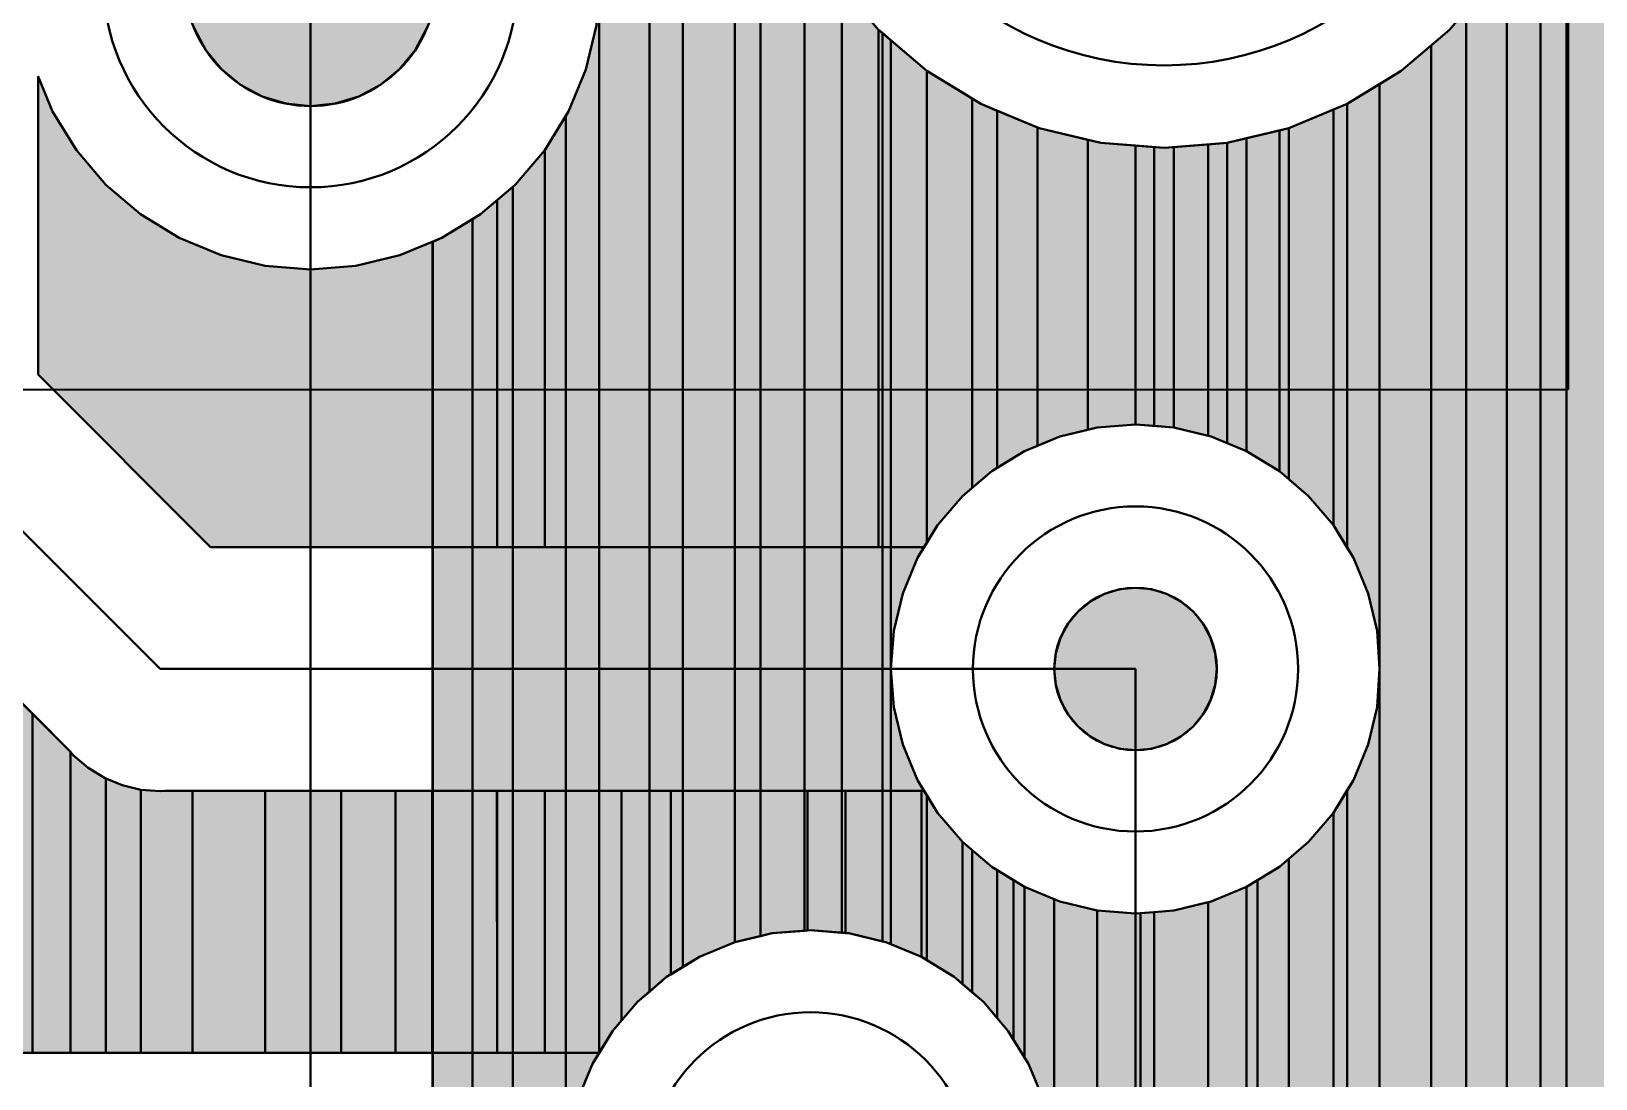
# Model space of a CAD drawing. Header units: millimetres. Extents: x 2 to 110, y 3 to 56.
# Drawn here: x 101.465 to 106.354, y 43.118 to 46.392 of the extents above; entities that cross this region are included whole.
import ezdxf

# ---------------------------------------------------------------- set-up
doc = ezdxf.new("R2010")
doc.units = ezdxf.units.MM
for name, color, linetype in [('bottom_copper', 7, 'Continuous'), ('drill_plated', 7, 'Continuous'), ('top_copper', 7, 'Continuous'), ('top_silk', 7, 'Continuous')]:
    doc.layers.add(name, color=color, linetype=linetype)

# ---------------------------------------------------------------- blocks, each defined once
blk = doc.blocks.new('Block2303')
at = {"layer": 'bottom_copper', "lineweight": 40}
for points in [[(1.4148, 0), (1.1189, 0), (1.1189, 51.435), (1.4148, 51.435), (1.4148, 0)], [(1.1189, 0), (1.0379, 0), (1.0379, 43.3049), (1.0611, 43.3609), (1.1073, 43.5533), (1.1189, 43.7506), (1.1189, 0)], [(1.0379, 30.3255), (1.0348, 30.3653), (1.0254, 30.4042), (1.0101, 30.4412), (0.9892, 30.4753), (0.9633, 30.5057), (0.9329, 30.5316), (0.9329, 43.0925), (0.9853, 43.178), (1.0379, 43.3049), (1.0379, 30.3255)], [(0.9329, 30.5316), (0.8988, 30.5525), (0.8622, 30.5676), (0.823, 30.5771), (0.8059, 30.5785), (0.8059, 42.9203), (0.8819, 43.0093), (0.9329, 43.0925), (0.9329, 30.5316)], [(0.8059, 30.5785), (0.7831, 30.5803), (0.7731, 30.5795), (0.696, 30.5795), (0.6959, 42.8097), (0.7534, 42.8588), (0.8059, 42.9203), (0.8059, 30.5785)], [(0.6959, 30.5795), (0.5346, 30.5795), (0.5346, 42.6884), (0.6029, 42.7303), (0.6959, 42.8097), (0.6959, 30.5795)], [(0.5346, 40.861), (0.5275, 40.9806), (0.4995, 41.0972), (0.4536, 41.208), (0.4342, 41.2397), (0.4342, 42.6269), (0.5346, 42.6884), (0.5346, 40.861)], [(0.4342, 41.2397), (0.391, 41.3103), (0.3131, 41.4015), (0.2513, 41.4543), (0.2513, 42.5511), (0.4342, 42.6269), (0.4342, 41.2397)], [(0.2513, 41.4543), (0.2219, 41.4794), (0.1196, 41.542), (0.1196, 42.5195), (0.2513, 42.5511), (0.2513, 41.4543)], [(0, 41.59), (-0.1078, 41.6159), (-0.1694, 41.6208), (-0.1694, 42.4919), (-0.1384, 42.4894), (0, 42.5003), (0, 41.59)], [(0.1196, 41.542), (0.0088, 41.5879), (0, 41.59), (0, 42.5003), (0.0589, 42.5049), (0.1196, 42.5195), (0.1196, 41.542)], [(0.5346, 30.5795), (0.4342, 30.5795), (0.4342, 40.4823), (0.4536, 40.514), (0.4995, 40.6248), (0.5275, 40.7414), (0.5346, 40.861), (0.5346, 30.5795)], [(0.4342, 30.5795), (0.2513, 30.5795), (0.2513, 40.2677), (0.3131, 40.3205), (0.391, 40.4117), (0.4342, 40.4823), (0.4342, 30.5795)], [(0.2513, 30.5795), (0.1196, 30.5795), (0.1196, 40.18), (0.2219, 40.2426), (0.2513, 40.2677), (0.2513, 30.5795)], [(0.1196, 30.5795), (0, 30.5795), (0, 40.132), (0.0088, 40.1341), (0.1196, 40.18), (0.1196, 30.5795)], [(0, 30.5795), (-0.1694, 30.5795), (-0.1694, 40.1012), (-0.1078, 40.1061), (0, 40.132), (0, 30.5795)]]:
    blk.add_hatch(color=7, dxfattribs=at).paths.add_polyline_path(points, flags=0)
at = {"layer": 'bottom_copper', "color": 7, "lineweight": 40}
for points in [[(1.4148, 0), (1.1189, 0), (1.1189, 51.435), (1.4148, 51.435), (1.4148, 0)], [(1.1189, 0), (1.0379, 0), (1.0379, 43.3049), (1.0611, 43.3609), (1.1073, 43.5533), (1.1189, 43.7506), (1.1189, 0)], [(1.0379, 30.3255), (1.0348, 30.3653), (1.0254, 30.4042), (1.0101, 30.4412), (0.9892, 30.4753), (0.9633, 30.5057), (0.9329, 30.5316), (0.9329, 43.0925), (0.9853, 43.178), (1.0379, 43.3049), (1.0379, 30.3255)], [(0.9329, 30.5316), (0.8988, 30.5525), (0.8622, 30.5676), (0.823, 30.5771), (0.8059, 30.5785), (0.8059, 42.9203), (0.8819, 43.0093), (0.9329, 43.0925), (0.9329, 30.5316)], [(0.8059, 30.5785), (0.7831, 30.5803), (0.7731, 30.5795), (0.696, 30.5795), (0.6959, 42.8097), (0.7534, 42.8588), (0.8059, 42.9203), (0.8059, 30.5785)], [(0.6959, 30.5795), (0.5346, 30.5795), (0.5346, 42.6884), (0.6029, 42.7303), (0.6959, 42.8097), (0.6959, 30.5795)], [(0.5346, 40.861), (0.5275, 40.9806), (0.4995, 41.0972), (0.4536, 41.208), (0.4342, 41.2397), (0.4342, 42.6269), (0.5346, 42.6884), (0.5346, 40.861)], [(0.4342, 41.2397), (0.391, 41.3103), (0.3131, 41.4015), (0.2513, 41.4543), (0.2513, 42.5511), (0.4342, 42.6269), (0.4342, 41.2397)], [(0.2513, 41.4543), (0.2219, 41.4794), (0.1196, 41.542), (0.1196, 42.5195), (0.2513, 42.5511), (0.2513, 41.4543)], [(0, 41.59), (-0.1078, 41.6159), (-0.1694, 41.6208), (-0.1694, 42.4919), (-0.1384, 42.4894), (0, 42.5003), (0, 41.59)], [(0.1196, 41.542), (0.0088, 41.5879), (0, 41.59), (0, 42.5003), (0.0589, 42.5049), (0.1196, 42.5195), (0.1196, 41.542)], [(0.5346, 30.5795), (0.4342, 30.5795), (0.4342, 40.4823), (0.4536, 40.514), (0.4995, 40.6248), (0.5275, 40.7414), (0.5346, 40.861), (0.5346, 30.5795)], [(0.4342, 30.5795), (0.2513, 30.5795), (0.2513, 40.2677), (0.3131, 40.3205), (0.391, 40.4117), (0.4342, 40.4823), (0.4342, 30.5795)], [(0.2513, 30.5795), (0.1196, 30.5795), (0.1196, 40.18), (0.2219, 40.2426), (0.2513, 40.2677), (0.2513, 30.5795)], [(0.1196, 30.5795), (0, 30.5795), (0, 40.132), (0.0088, 40.1341), (0.1196, 40.18), (0.1196, 30.5795)], [(0, 30.5795), (-0.1694, 30.5795), (-0.1694, 40.1012), (-0.1078, 40.1061), (0, 40.132), (0, 30.5795)]]:
    blk.add_lwpolyline(points, close=True, dxfattribs=at)
blk = doc.blocks.new('Block2708')
at = {"layer": 'bottom_copper', "lineweight": 40}
for points in [[(0, 2.3036), (-0.0921, 2.4116), (-0.1489, 2.4601), (-0.1489, 3.4126), (-0.1094, 3.4095), (-0.0994, 3.4103), (0, 3.4103), (0, 2.3036)], [(0.17, 1.772), (0.1616, 1.9135), (0.1285, 2.0515), (0.0742, 2.1826), (0, 2.3036), (0, 3.4103), (0.17, 3.4103), (0.17, 1.772)], [(0.6741, 0), (0.17, 0), (0.17, 3.4103), (0.6741, 3.4103), (0.6741, 0)], [(0.8116, 3.0812), (0.7358, 2.8983), (0.6896, 2.7059), (0.6741, 2.5086), (0.6741, 3.4103), (0.8116, 3.4103), (0.8116, 3.0812)], [(1.0435, 3.4004), (0.915, 3.2499), (0.8116, 3.0812), (0.8116, 3.4103), (1.0435, 3.4103), (1.0435, 3.4004)], [(1.0435, 3.4004), (1.0435, 3.4103), (1.0551, 3.4103), (1.0435, 3.4004)], [(0.8116, 0), (0.6741, 0), (0.6741, 2.5086), (0.6896, 2.3113), (0.7358, 2.1189), (0.8116, 1.936), (0.8116, 0)], [(1.0435, 0), (0.8116, 0), (0.8116, 1.936), (0.915, 1.7673), (1.0435, 1.6168), (1.0435, 0)], [(0.17, 0), (0, 0), (0, 1.2404), (0.0742, 1.3614), (0.1285, 1.4925), (0.1616, 1.6305), (0.17, 1.772), (0.17, 0)], [(1.9043, 0.3788), (1.8463, 0.3834), (1.7267, 0.3739), (1.6101, 0.3459), (1.4993, 0.3), (1.397, 0.2374), (1.3058, 0.1595), (1.2279, 0.0683), (1.1861, 0), (1.0435, 0), (1.0435, 1.6168), (1.194, 1.4883), (1.3627, 1.3849), (1.5456, 1.3091), (1.738, 1.2629), (1.9043, 1.2499), (1.9043, 0.3788)], [(0, 0), (-0.1489, 0), (-0.1489, 1.0839), (-0.0921, 1.1324), (0, 1.2404), (0, 0)]]:
    blk.add_hatch(color=7, dxfattribs=at).paths.add_polyline_path(points, flags=0)
at = {"layer": 'bottom_copper', "color": 7, "lineweight": 40}
for points in [[(0, 2.3036), (-0.0921, 2.4116), (-0.1489, 2.4601), (-0.1489, 3.4126), (-0.1094, 3.4095), (-0.0994, 3.4103), (0, 3.4103), (0, 2.3036)], [(0.17, 1.772), (0.1616, 1.9135), (0.1285, 2.0515), (0.0742, 2.1826), (0, 2.3036), (0, 3.4103), (0.17, 3.4103), (0.17, 1.772)], [(0.6741, 0), (0.17, 0), (0.17, 3.4103), (0.6741, 3.4103), (0.6741, 0)], [(0.8116, 3.0812), (0.7358, 2.8983), (0.6896, 2.7059), (0.6741, 2.5086), (0.6741, 3.4103), (0.8116, 3.4103), (0.8116, 3.0812)], [(1.0435, 3.4004), (0.915, 3.2499), (0.8116, 3.0812), (0.8116, 3.4103), (1.0435, 3.4103), (1.0435, 3.4004)], [(1.0435, 3.4004), (1.0435, 3.4103), (1.0551, 3.4103), (1.0435, 3.4004)], [(0.8116, 0), (0.6741, 0), (0.6741, 2.5086), (0.6896, 2.3113), (0.7358, 2.1189), (0.8116, 1.936), (0.8116, 0)], [(1.0435, 0), (0.8116, 0), (0.8116, 1.936), (0.915, 1.7673), (1.0435, 1.6168), (1.0435, 0)], [(0.17, 0), (0, 0), (0, 1.2404), (0.0742, 1.3614), (0.1285, 1.4925), (0.1616, 1.6305), (0.17, 1.772), (0.17, 0)], [(1.9043, 0.3788), (1.8463, 0.3834), (1.7267, 0.3739), (1.6101, 0.3459), (1.4993, 0.3), (1.397, 0.2374), (1.3058, 0.1595), (1.2279, 0.0683), (1.1861, 0), (1.0435, 0), (1.0435, 1.6168), (1.194, 1.4883), (1.3627, 1.3849), (1.5456, 1.3091), (1.738, 1.2629), (1.9043, 1.2499), (1.9043, 0.3788)], [(0, 0), (-0.1489, 0), (-0.1489, 1.0839), (-0.0921, 1.1324), (0, 1.2404), (0, 0)]]:
    blk.add_lwpolyline(points, close=True, dxfattribs=at)
blk = doc.blocks.new('Block4108')
at = {"layer": 'bottom_copper', "lineweight": 40}
for points in [[(0, 39.661), (-0.1497, 39.661), (-0.1497, 40.48), (0, 40.48), (0, 39.661)], [(0.2395, 39.7625), (0.2111, 39.7293), (0.1693, 39.661), (0, 39.661), (0, 40.48), (0.2395, 40.48), (0.2395, 39.7625)], [(0.3933, 39.9064), (0.3802, 39.8984), (0.289, 39.8205), (0.2395, 39.7625), (0.2395, 40.48), (0.3933, 40.48), (0.3933, 39.9064)], [(0.5933, 40.0069), (0.4825, 39.961), (0.3933, 39.9064), (0.3933, 40.48), (0.5933, 40.48), (0.5933, 40.0069)], [(0.8207, 40.0436), (0.7099, 40.0349), (0.5933, 40.0069), (0.5933, 40.48), (0.8207, 40.48), (0.8207, 40.0436)], [(0.9387, 40.0357), (0.8295, 40.0443), (0.8207, 40.0436), (0.8207, 40.48), (0.9387, 40.48), (0.9387, 40.0357)], [(1.0552, 40.0094), (0.9491, 40.0349), (0.9387, 40.0357), (0.9387, 40.48), (1.0552, 40.48), (1.0552, 40.0094)], [(1.1765, 39.961), (1.0657, 40.0069), (1.0552, 40.0094), (1.0552, 40.48), (1.1765, 40.48), (1.1765, 39.961)], [(1.305, 39.876), (1.2788, 39.8984), (1.1765, 39.961), (1.1765, 40.48), (1.1853, 40.48), (1.2271, 40.4117), (1.305, 40.3205), (1.305, 39.876)], [(1.4985, 39.6466), (1.4479, 39.7293), (1.37, 39.8205), (1.305, 39.876), (1.305, 40.3205), (1.3962, 40.2426), (1.4985, 40.18), (1.4985, 39.6466)], [(1.5915, 39.28), (1.5844, 39.3996), (1.5564, 39.5162), (1.5105, 39.627), (1.4985, 39.6466), (1.4985, 40.18), (1.5915, 40.1415), (1.5915, 39.28)], [(1.7259, 30.5795), (1.5915, 30.5795), (1.5915, 40.1415), (1.6093, 40.1341), (1.7259, 40.1061), (1.7259, 30.5795)], [(1.8455, 30.5795), (1.7259, 30.5795), (1.7259, 40.1061), (1.8455, 40.0967), (1.8455, 30.5795)], [(1.8611, 30.5795), (1.8455, 30.5795), (1.8455, 40.0967), (1.8611, 40.0979), (1.8611, 30.5795)], [(1.9035, 30.5795), (1.8611, 30.5795), (1.8611, 40.0979), (1.9035, 40.1012), (1.9035, 30.5795)]]:
    blk.add_hatch(color=7, dxfattribs=at).paths.add_polyline_path(points, flags=0)
at = {"layer": 'bottom_copper', "color": 7, "lineweight": 40}
for points in [[(0, 39.661), (-0.1497, 39.661), (-0.1497, 40.48), (0, 40.48), (0, 39.661)], [(0.2395, 39.7625), (0.2111, 39.7293), (0.1693, 39.661), (0, 39.661), (0, 40.48), (0.2395, 40.48), (0.2395, 39.7625)], [(0.3933, 39.9064), (0.3802, 39.8984), (0.289, 39.8205), (0.2395, 39.7625), (0.2395, 40.48), (0.3933, 40.48), (0.3933, 39.9064)], [(0.5933, 40.0069), (0.4825, 39.961), (0.3933, 39.9064), (0.3933, 40.48), (0.5933, 40.48), (0.5933, 40.0069)], [(0.8207, 40.0436), (0.7099, 40.0349), (0.5933, 40.0069), (0.5933, 40.48), (0.8207, 40.48), (0.8207, 40.0436)], [(0.9387, 40.0357), (0.8295, 40.0443), (0.8207, 40.0436), (0.8207, 40.48), (0.9387, 40.48), (0.9387, 40.0357)], [(1.0552, 40.0094), (0.9491, 40.0349), (0.9387, 40.0357), (0.9387, 40.48), (1.0552, 40.48), (1.0552, 40.0094)], [(1.1765, 39.961), (1.0657, 40.0069), (1.0552, 40.0094), (1.0552, 40.48), (1.1765, 40.48), (1.1765, 39.961)], [(1.305, 39.876), (1.2788, 39.8984), (1.1765, 39.961), (1.1765, 40.48), (1.1853, 40.48), (1.2271, 40.4117), (1.305, 40.3205), (1.305, 39.876)], [(1.4985, 39.6466), (1.4479, 39.7293), (1.37, 39.8205), (1.305, 39.876), (1.305, 40.3205), (1.3962, 40.2426), (1.4985, 40.18), (1.4985, 39.6466)], [(1.5915, 39.28), (1.5844, 39.3996), (1.5564, 39.5162), (1.5105, 39.627), (1.4985, 39.6466), (1.4985, 40.18), (1.5915, 40.1415), (1.5915, 39.28)], [(1.7259, 30.5795), (1.5915, 30.5795), (1.5915, 40.1415), (1.6093, 40.1341), (1.7259, 40.1061), (1.7259, 30.5795)], [(1.8455, 30.5795), (1.7259, 30.5795), (1.7259, 40.1061), (1.8455, 40.0967), (1.8455, 30.5795)], [(1.8611, 30.5795), (1.8455, 30.5795), (1.8455, 40.0967), (1.8611, 40.0979), (1.8611, 30.5795)], [(1.9035, 30.5795), (1.8611, 30.5795), (1.8611, 40.0979), (1.9035, 40.1012), (1.9035, 30.5795)]]:
    blk.add_lwpolyline(points, close=True, dxfattribs=at)
blk = doc.blocks.new('Block8480')
at = {"layer": 'bottom_copper', "lineweight": 40}
for points in [[(1.5297, 0), (1.27, 0), (1.27, 1.3197), (1.5297, 1.06), (1.5297, 0)], [(1.6485, 0), (1.5297, 0), (1.5297, 1.06), (1.6485, 0.9412), (1.6485, 0)], [(1.7589, 0), (1.6485, 0), (1.6485, 0.9412), (1.6583, 0.9298), (1.7039, 0.8908), (1.755, 0.8595), (1.7589, 0.8579), (1.7589, 0)], [(1.8687, 0), (1.7589, 0), (1.7589, 0.8579), (1.8104, 0.8365), (1.8687, 0.8225), (1.8687, 0)], [(2.0302, 0), (1.8687, 0), (1.8687, 0.8225), (1.9285, 0.8178), (1.9434, 0.819), (2.0302, 0.819), (2.0302, 0)], [(2.257, 0), (2.0302, 0), (2.0302, 0.819), (2.257, 0.819), (2.257, 0)], [(2.4945, 0), (2.257, 0), (2.257, 0.819), (2.4945, 0.819), (2.4945, 0)], [(2.6639, 0), (2.4945, 0), (2.4945, 0.819), (2.6639, 0.819), (2.6639, 0)], [(2.7785, 0), (2.6639, 0), (2.6639, 0.819), (2.7785, 0.819), (2.7785, 0)], [(2.9051, 0), (2.7785, 0), (2.7785, 0.819), (2.9051, 0.819), (2.9051, 0)], [(2.9809, 0), (2.9051, 0), (2.9051, 0.819), (2.9809, 0.819), (2.9813, 0)]]:
    blk.add_hatch(color=7, dxfattribs=at).paths.add_polyline_path(points, flags=0)
at = {"layer": 'bottom_copper', "color": 7, "lineweight": 40}
for points in [[(1.5297, 0), (1.27, 0), (1.27, 1.3197), (1.5297, 1.06), (1.5297, 0)], [(1.6485, 0), (1.5297, 0), (1.5297, 1.06), (1.6485, 0.9412), (1.6485, 0)], [(1.7589, 0), (1.6485, 0), (1.6485, 0.9412), (1.6583, 0.9298), (1.7039, 0.8908), (1.755, 0.8595), (1.7589, 0.8579), (1.7589, 0)], [(1.8687, 0), (1.7589, 0), (1.7589, 0.8579), (1.8104, 0.8365), (1.8687, 0.8225), (1.8687, 0)], [(2.0302, 0), (1.8687, 0), (1.8687, 0.8225), (1.9285, 0.8178), (1.9434, 0.819), (2.0302, 0.819), (2.0302, 0)], [(2.257, 0), (2.0302, 0), (2.0302, 0.819), (2.257, 0.819), (2.257, 0)], [(2.4945, 0), (2.257, 0), (2.257, 0.819), (2.4945, 0.819), (2.4945, 0)], [(2.6639, 0), (2.4945, 0), (2.4945, 0.819), (2.6639, 0.819), (2.6639, 0)], [(2.7785, 0), (2.6639, 0), (2.6639, 0.819), (2.7785, 0.819), (2.7785, 0)], [(2.9051, 0), (2.7785, 0), (2.7785, 0.819), (2.9051, 0.819), (2.9051, 0)], [(2.9809, 0), (2.9051, 0), (2.9051, 0.819), (2.9809, 0.819), (2.9813, 0)]]:
    blk.add_lwpolyline(points, close=True, dxfattribs=at)
blk = doc.blocks.new('Block64816')
at = {"layer": 'top_copper', "lineweight": 40}
for points in [[(1.9488, -1.5088), (1.6529, -1.8047), (1.6529, 23.5262), (1.9488, 23.5262), (1.9488, -1.5088)], [(1.6529, -1.8047), (1.6038, -1.8538), (1.5719, -1.8538), (1.5719, 15.3801), (1.5951, 15.4361), (1.6413, 15.6285), (1.6529, 15.8258), (1.6529, -1.8047)], [(1.5719, 2.4007), (1.5688, 2.4405), (1.5594, 2.4794), (1.5441, 2.5164), (1.5232, 2.5505), (1.4973, 2.5809), (1.4669, 2.6068), (1.4669, 15.1677), (1.5193, 15.2532), (1.5719, 15.3801), (1.5719, 2.4007)], [(1.4669, 2.6068), (1.4328, 2.6277), (1.3962, 2.6428), (1.357, 2.6523), (1.3399, 2.6537), (1.3399, 14.9955), (1.4159, 15.0845), (1.4669, 15.1677), (1.4669, 2.6068)], [(1.3399, 2.6537), (1.3171, 2.6555), (1.3071, 2.6547), (1.23, 2.6547), (1.2299, 14.8849), (1.2874, 14.934), (1.3399, 14.9955), (1.3399, 2.6537)], [(1.2299, 2.6547), (1.0686, 2.6547), (1.0686, 14.7636), (1.1369, 14.8055), (1.2299, 14.8849), (1.2299, 2.6547)], [(1.0686, 12.9362), (1.0615, 13.0558), (1.0335, 13.1724), (0.9876, 13.2832), (0.925, 13.3855), (0.925, 14.6842), (0.9682, 14.7021), (1.0686, 14.7636), (1.0686, 12.9362)], [(0, 13.6339), (-0.0404, 13.6172), (-0.1255, 13.5651), (-0.1255, 14.6808), (0, 14.6287), (0, 13.6339)], [(0.925, 13.3855), (0.8471, 13.4767), (0.7559, 13.5546), (0.7559, 14.6192), (0.7853, 14.6263), (0.925, 14.6842), (0.925, 13.3855)], [(0.157, 13.6839), (0.0704, 13.6631), (0, 13.6339), (0, 14.6287), (0.0059, 14.6263), (0.157, 14.59), (0.157, 13.6839)], [(0.7559, 13.5546), (0.6536, 13.6172), (0.5929, 13.6423), (0.5929, 14.5801), (0.7559, 14.6192), (0.7559, 13.5546)], [(0.3066, 13.7006), (0.187, 13.6911), (0.157, 13.6839), (0.157, 14.59), (0.1983, 14.5801), (0.3066, 14.5716), (0.3066, 13.7006)], [(0.4262, 13.6911), (0.3066, 13.7006), (0.3066, 14.5716), (0.3956, 14.5646), (0.4262, 14.567), (0.4262, 13.6911)], [(0.5929, 13.6423), (0.5428, 13.6631), (0.4262, 13.6911), (0.4262, 14.567), (0.5929, 14.5801), (0.5929, 13.6423)], [(1.0686, 2.6547), (0.925, 2.6547), (0.925, 12.4869), (0.9876, 12.5892), (1.0335, 12.7), (1.0615, 12.8166), (1.0686, 12.9362), (1.0686, 2.6547)], [(0.925, 2.6547), (0.6876, 2.6547), (0.6876, 12.276), (0.7559, 12.3178), (0.8471, 12.3957), (0.925, 12.4869), (0.925, 2.6547)]]:
    blk.add_hatch(color=7, dxfattribs=at).paths.add_polyline_path(points, flags=0)
at = {"layer": 'top_copper', "color": 7, "lineweight": 40}
for points in [[(1.9488, -1.5088), (1.6529, -1.8047), (1.6529, 23.5262), (1.9488, 23.5262), (1.9488, -1.5088)], [(1.6529, -1.8047), (1.6038, -1.8538), (1.5719, -1.8538), (1.5719, 15.3801), (1.5951, 15.4361), (1.6413, 15.6285), (1.6529, 15.8258), (1.6529, -1.8047)], [(1.5719, 2.4007), (1.5688, 2.4405), (1.5594, 2.4794), (1.5441, 2.5164), (1.5232, 2.5505), (1.4973, 2.5809), (1.4669, 2.6068), (1.4669, 15.1677), (1.5193, 15.2532), (1.5719, 15.3801), (1.5719, 2.4007)], [(1.4669, 2.6068), (1.4328, 2.6277), (1.3962, 2.6428), (1.357, 2.6523), (1.3399, 2.6537), (1.3399, 14.9955), (1.4159, 15.0845), (1.4669, 15.1677), (1.4669, 2.6068)], [(1.3399, 2.6537), (1.3171, 2.6555), (1.3071, 2.6547), (1.23, 2.6547), (1.2299, 14.8849), (1.2874, 14.934), (1.3399, 14.9955), (1.3399, 2.6537)], [(1.2299, 2.6547), (1.0686, 2.6547), (1.0686, 14.7636), (1.1369, 14.8055), (1.2299, 14.8849), (1.2299, 2.6547)], [(1.0686, 12.9362), (1.0615, 13.0558), (1.0335, 13.1724), (0.9876, 13.2832), (0.925, 13.3855), (0.925, 14.6842), (0.9682, 14.7021), (1.0686, 14.7636), (1.0686, 12.9362)], [(0, 13.6339), (-0.0404, 13.6172), (-0.1255, 13.5651), (-0.1255, 14.6808), (0, 14.6287), (0, 13.6339)], [(0.925, 13.3855), (0.8471, 13.4767), (0.7559, 13.5546), (0.7559, 14.6192), (0.7853, 14.6263), (0.925, 14.6842), (0.925, 13.3855)], [(0.157, 13.6839), (0.0704, 13.6631), (0, 13.6339), (0, 14.6287), (0.0059, 14.6263), (0.157, 14.59), (0.157, 13.6839)], [(0.7559, 13.5546), (0.6536, 13.6172), (0.5929, 13.6423), (0.5929, 14.5801), (0.7559, 14.6192), (0.7559, 13.5546)], [(0.3066, 13.7006), (0.187, 13.6911), (0.157, 13.6839), (0.157, 14.59), (0.1983, 14.5801), (0.3066, 14.5716), (0.3066, 13.7006)], [(0.4262, 13.6911), (0.3066, 13.7006), (0.3066, 14.5716), (0.3956, 14.5646), (0.4262, 14.567), (0.4262, 13.6911)], [(0.5929, 13.6423), (0.5428, 13.6631), (0.4262, 13.6911), (0.4262, 14.567), (0.5929, 14.5801), (0.5929, 13.6423)], [(1.0686, 2.6547), (0.925, 2.6547), (0.925, 12.4869), (0.9876, 12.5892), (1.0335, 12.7), (1.0615, 12.8166), (1.0686, 12.9362), (1.0686, 2.6547)], [(0.925, 2.6547), (0.6876, 2.6547), (0.6876, 12.276), (0.7559, 12.3178), (0.8471, 12.3957), (0.925, 12.4869), (0.925, 2.6547)]]:
    blk.add_lwpolyline(points, close=True, dxfattribs=at)
blk = doc.blocks.new('Block81696')
at = {"layer": 'top_copper', "lineweight": 40}
for points in [[(0.8, 3.8104), (0.7627, 3.7785), (0.6848, 3.6873), (0.6429, 3.6188), (0.6429, 8.6103), (0.8, 8.6103), (0.8, 3.8104)], [(0.9047, 3.8875), (0.8539, 3.8564), (0.8, 3.8104), (0.8, 8.6103), (0.9047, 8.6103), (0.9047, 3.8875)], [(1.067, 3.9649), (0.9562, 3.919), (0.9047, 3.8875), (0.9047, 8.6103), (1.067, 8.6103), (1.067, 3.9649)], [(1.147, 3.9841), (1.067, 3.9649), (1.067, 8.6103), (1.147, 8.6103), (1.147, 3.9841)], [(1.2845, 4.0008), (1.1836, 3.9929), (1.147, 3.9841), (1.147, 7.7086), (1.1625, 7.5113), (1.2087, 7.3189), (1.2845, 7.136), (1.2845, 4.0008)], [(1.4019, 3.9945), (1.3032, 4.0023), (1.2845, 4.0008), (1.2845, 7.136), (1.3879, 6.9673), (1.4019, 6.9509), (1.4019, 3.9945)], [(0.6429, 3.6188), (0.6222, 3.585), (0.5763, 3.4742), (0.5483, 3.3576), (0.5388, 3.238), (0.5388, 6.5479), (0.5471, 6.5614), (0.6014, 6.6925), (0.6345, 6.8305), (0.6429, 6.972), (0.6429, 3.6188)], [(1.528, 3.9676), (1.4228, 3.9929), (1.4019, 3.9945), (1.4019, 6.9509), (1.5164, 6.8168), (1.528, 6.8069), (1.528, 3.9676)], [(1.5549, 3.9585), (1.5394, 3.9649), (1.528, 3.9676), (1.528, 6.8069), (1.5549, 6.7839), (1.5549, 3.9585)], [(1.6669, 5.2129), (1.6382, 5.166), (1.5923, 5.0552), (1.5643, 4.9386), (1.5549, 4.819), (1.5549, 6.7839), (1.6669, 6.6883), (1.6669, 5.2129)], [(1.8087, 5.3851), (1.7787, 5.3595), (1.7008, 5.2683), (1.6669, 5.2129), (1.6669, 6.6883), (1.8087, 6.6014), (1.8087, 5.3851)], [(1.8871, 5.4479), (1.8699, 5.4374), (1.8087, 5.3851), (1.8087, 6.6014), (1.8356, 6.5849), (1.8871, 6.5636), (1.8871, 5.4479)], [(0.5388, -0.5388), (0.3735, -0.3735), (0.3735, 6.3262), (0.3808, 6.3324), (0.4729, 6.4404), (0.5388, 6.5479), (0.5388, -0.5388)], [(0.3735, -0.3735), (0.2478, -0.2478), (0.2478, 6.225), (0.2728, 6.2403), (0.3735, 6.3262), (0.3735, -0.3735)], [(0.2478, -0.2478), (0.1234, -0.1234), (0.1234, 6.1543), (0.1518, 6.1661), (0.2478, 6.225), (0.2478, -0.2478)], [(0.1234, 1.676), (0.1222, 1.691), (0.1222, 6.1538), (0.1234, 6.1543), (0.1234, 1.676)], [(1.6669, 3.9088), (1.6502, 3.919), (1.5549, 3.9585), (1.5549, 4.819), (1.5643, 4.6994), (1.5923, 4.5828), (1.6382, 4.472), (1.6669, 4.4251), (1.6669, 3.9088)], [(1.8087, 3.8084), (1.7525, 3.8564), (1.6669, 3.9088), (1.6669, 4.4251), (1.7008, 4.3697), (1.7787, 4.2785), (1.8087, 4.2529), (1.8087, 3.8084)], [(1.8871, 3.7276), (1.8437, 3.7785), (1.8087, 3.8084), (1.8087, 4.2529), (1.8699, 4.2006), (1.8871, 4.1901), (1.8871, 3.7276)]]:
    blk.add_hatch(color=7, dxfattribs=at).paths.add_polyline_path(points, flags=0)
at = {"layer": 'top_copper', "color": 7, "lineweight": 40}
for points in [[(0.8, 3.8104), (0.7627, 3.7785), (0.6848, 3.6873), (0.6429, 3.6188), (0.6429, 8.6103), (0.8, 8.6103), (0.8, 3.8104)], [(0.9047, 3.8875), (0.8539, 3.8564), (0.8, 3.8104), (0.8, 8.6103), (0.9047, 8.6103), (0.9047, 3.8875)], [(1.067, 3.9649), (0.9562, 3.919), (0.9047, 3.8875), (0.9047, 8.6103), (1.067, 8.6103), (1.067, 3.9649)], [(1.147, 3.9841), (1.067, 3.9649), (1.067, 8.6103), (1.147, 8.6103), (1.147, 3.9841)], [(1.2845, 4.0008), (1.1836, 3.9929), (1.147, 3.9841), (1.147, 7.7086), (1.1625, 7.5113), (1.2087, 7.3189), (1.2845, 7.136), (1.2845, 4.0008)], [(1.4019, 3.9945), (1.3032, 4.0023), (1.2845, 4.0008), (1.2845, 7.136), (1.3879, 6.9673), (1.4019, 6.9509), (1.4019, 3.9945)], [(0.6429, 3.6188), (0.6222, 3.585), (0.5763, 3.4742), (0.5483, 3.3576), (0.5388, 3.238), (0.5388, 6.5479), (0.5471, 6.5614), (0.6014, 6.6925), (0.6345, 6.8305), (0.6429, 6.972), (0.6429, 3.6188)], [(1.528, 3.9676), (1.4228, 3.9929), (1.4019, 3.9945), (1.4019, 6.9509), (1.5164, 6.8168), (1.528, 6.8069), (1.528, 3.9676)], [(1.5549, 3.9585), (1.5394, 3.9649), (1.528, 3.9676), (1.528, 6.8069), (1.5549, 6.7839), (1.5549, 3.9585)], [(1.6669, 5.2129), (1.6382, 5.166), (1.5923, 5.0552), (1.5643, 4.9386), (1.5549, 4.819), (1.5549, 6.7839), (1.6669, 6.6883), (1.6669, 5.2129)], [(1.8087, 5.3851), (1.7787, 5.3595), (1.7008, 5.2683), (1.6669, 5.2129), (1.6669, 6.6883), (1.8087, 6.6014), (1.8087, 5.3851)], [(1.8871, 5.4479), (1.8699, 5.4374), (1.8087, 5.3851), (1.8087, 6.6014), (1.8356, 6.5849), (1.8871, 6.5636), (1.8871, 5.4479)], [(0.5388, -0.5388), (0.3735, -0.3735), (0.3735, 6.3262), (0.3808, 6.3324), (0.4729, 6.4404), (0.5388, 6.5479), (0.5388, -0.5388)], [(0.3735, -0.3735), (0.2478, -0.2478), (0.2478, 6.225), (0.2728, 6.2403), (0.3735, 6.3262), (0.3735, -0.3735)], [(0.2478, -0.2478), (0.1234, -0.1234), (0.1234, 6.1543), (0.1518, 6.1661), (0.2478, 6.225), (0.2478, -0.2478)], [(0.1234, 1.676), (0.1222, 1.691), (0.1222, 6.1538), (0.1234, 6.1543), (0.1234, 1.676)], [(1.6669, 3.9088), (1.6502, 3.919), (1.5549, 3.9585), (1.5549, 4.819), (1.5643, 4.6994), (1.5923, 4.5828), (1.6382, 4.472), (1.6669, 4.4251), (1.6669, 3.9088)], [(1.8087, 3.8084), (1.7525, 3.8564), (1.6669, 3.9088), (1.6669, 4.4251), (1.7008, 4.3697), (1.7787, 4.2785), (1.8087, 4.2529), (1.8087, 3.8084)], [(1.8871, 3.7276), (1.8437, 3.7785), (1.8087, 3.8084), (1.8087, 4.2529), (1.8699, 4.2006), (1.8871, 4.1901), (1.8871, 3.7276)]]:
    blk.add_lwpolyline(points, close=True, dxfattribs=at)

msp = doc.modelspace()

# ---------------------------------------------------------------- hatches: boundary and pattern name
at = {"layer": 'bottom_copper', "lineweight": 40}
for points in [[(102.7241, 46.4752), (102.7017, 46.4013), (102.6653, 46.3333), (102.6164, 46.2736), (102.5567, 46.2247), (102.4887, 46.1883), (102.4148, 46.1659), (102.338, 46.1583), (102.2612, 46.1659), (102.1873, 46.1883), (102.1193, 46.2247), (102.0596, 46.2736), (102.0107, 46.3333), (101.9743, 46.4013), (101.9519, 46.4752), (101.9443, 46.552), (101.9519, 46.6288), (101.9743, 46.7027), (102.0107, 46.7707), (102.0596, 46.8304), (102.1193, 46.8793), (102.1873, 46.9157), (102.2612, 46.9381), (102.338, 46.9457), (102.4148, 46.9381), (102.4887, 46.9157), (102.5567, 46.8793), (102.6164, 46.8304), (102.6653, 46.7707), (102.7017, 46.7027), (102.7241, 46.6288), (102.7317, 46.552), (102.7241, 46.4752)], [(102.9208, 44.78), (102.0258, 44.78), (101.487, 45.3188), (101.487, 46.2503), (101.5321, 46.1414), (101.6063, 46.0204), (101.6984, 45.9124), (101.8064, 45.8203), (101.9274, 45.7461), (102.0585, 45.6918), (102.1965, 45.6587), (102.338, 45.6475), (102.4795, 45.6587), (102.6175, 45.6918), (102.7486, 45.7461), (102.8696, 45.8203), (102.9208, 45.8639), (102.9208, 44.78)], [(105.1651, 44.3494), (105.1507, 44.3018), (105.1272, 44.2579), (105.0956, 44.2194), (105.0571, 44.1878), (105.0132, 44.1643), (104.9656, 44.1499), (104.916, 44.145), (104.8664, 44.1499), (104.8188, 44.1643), (104.7749, 44.1878), (104.7364, 44.2194), (104.7048, 44.2579), (104.6813, 44.3018), (104.6669, 44.3494), (104.662, 44.399), (104.6669, 44.4486), (104.6813, 44.4962), (104.7048, 44.5401), (104.7364, 44.5786), (104.7749, 44.6102), (104.8188, 44.6337), (104.8664, 44.6481), (104.916, 44.653), (104.9656, 44.6481), (105.0132, 44.6337), (105.0571, 44.6102), (105.0956, 44.5786), (105.1272, 44.5401), (105.1507, 44.4962), (105.1651, 44.4486), (105.17, 44.399), (105.1651, 44.3494)]]:
    msp.add_hatch(color=7, dxfattribs=at).paths.add_polyline_path(points, flags=0)
at = {"layer": 'drill_plated', "lineweight": 40}
for points in [[(102.7241, 46.4752), (102.7017, 46.4013), (102.6653, 46.3333), (102.6164, 46.2736), (102.5567, 46.2247), (102.4887, 46.1883), (102.4148, 46.1659), (102.338, 46.1583), (102.2612, 46.1659), (102.1873, 46.1883), (102.1193, 46.2247), (102.0596, 46.2736), (102.0107, 46.3333), (101.9743, 46.4013), (101.9519, 46.4752), (101.9443, 46.552), (101.9519, 46.6288), (101.9743, 46.7027), (102.0107, 46.7707), (102.0596, 46.8304), (102.1193, 46.8793), (102.1873, 46.9157), (102.2612, 46.9381), (102.338, 46.9457), (102.4148, 46.9381), (102.4887, 46.9157), (102.5567, 46.8793), (102.6164, 46.8304), (102.6653, 46.7707), (102.7017, 46.7027), (102.7241, 46.6288), (102.7317, 46.552), (102.7241, 46.4752)], [(105.1651, 44.3494), (105.1507, 44.3018), (105.1272, 44.2579), (105.0956, 44.2194), (105.0571, 44.1878), (105.0132, 44.1643), (104.9656, 44.1499), (104.916, 44.145), (104.8664, 44.1499), (104.8188, 44.1643), (104.7749, 44.1878), (104.7364, 44.2194), (104.7048, 44.2579), (104.6813, 44.3018), (104.6669, 44.3494), (104.662, 44.399), (104.6669, 44.4486), (104.6813, 44.4962), (104.7048, 44.5401), (104.7364, 44.5786), (104.7749, 44.6102), (104.8188, 44.6337), (104.8664, 44.6481), (104.916, 44.653), (104.9656, 44.6481), (105.0132, 44.6337), (105.0571, 44.6102), (105.0956, 44.5786), (105.1272, 44.5401), (105.1507, 44.4962), (105.1651, 44.4486), (105.17, 44.399), (105.1651, 44.3494)]]:
    msp.add_hatch(color=7, dxfattribs=at).paths.add_polyline_path(points, flags=0)
at = {"layer": 'top_copper', "lineweight": 40}
for points in [[(102.7241, 46.4752), (102.7017, 46.4013), (102.6653, 46.3333), (102.6164, 46.2736), (102.5567, 46.2247), (102.4887, 46.1883), (102.4148, 46.1659), (102.338, 46.1583), (102.2612, 46.1659), (102.1873, 46.1883), (102.1193, 46.2247), (102.0596, 46.2736), (102.0107, 46.3333), (101.9743, 46.4013), (101.9519, 46.4752), (101.9443, 46.552), (101.9519, 46.6288), (101.9743, 46.7027), (102.0107, 46.7707), (102.0596, 46.8304), (102.1193, 46.8793), (102.1873, 46.9157), (102.2612, 46.9381), (102.338, 46.9457), (102.4148, 46.9381), (102.4887, 46.9157), (102.5567, 46.8793), (102.6164, 46.8304), (102.6653, 46.7707), (102.7017, 46.7027), (102.7241, 46.6288), (102.7317, 46.552), (102.7241, 46.4752)], [(105.1651, 44.3494), (105.1507, 44.3018), (105.1272, 44.2579), (105.0956, 44.2194), (105.0571, 44.1878), (105.0132, 44.1643), (104.9656, 44.1499), (104.916, 44.145), (104.8664, 44.1499), (104.8188, 44.1643), (104.7749, 44.1878), (104.7364, 44.2194), (104.7048, 44.2579), (104.6813, 44.3018), (104.6669, 44.3494), (104.662, 44.399), (104.6669, 44.4486), (104.6813, 44.4962), (104.7048, 44.5401), (104.7364, 44.5786), (104.7749, 44.6102), (104.8188, 44.6337), (104.8664, 44.6481), (104.916, 44.653), (104.9656, 44.6481), (105.0132, 44.6337), (105.0571, 44.6102), (105.0956, 44.5786), (105.1272, 44.5401), (105.1507, 44.4962), (105.1651, 44.4486), (105.17, 44.399), (105.1651, 44.3494)], [(104.535, 43.2401), (104.5184, 43.2673), (104.4839, 43.3076), (104.4839, 43.7701), (104.535, 43.7388), (104.535, 43.2401)]]:
    msp.add_hatch(color=7, dxfattribs=at).paths.add_polyline_path(points, flags=0)

# ---------------------------------------------------------------- linework, layer by layer
at = {"layer": 'bottom_copper', "color": 7, "lineweight": 40}
for p, q in [((103.1982, 46.2725), (103.2313, 46.4105)), ((104.1132, 46.3968), (104.2637, 46.2683)), ((105.7463, 46.2683), (105.8968, 46.3968)), ((101.487, 45.3188), (101.487, 46.2503)), ((101.487, 46.2503), (101.5321, 46.1414)), ((103.1439, 46.1414), (103.1982, 46.2725)), ((104.2637, 46.2683), (104.4324, 46.1649)), ((105.5776, 46.1649), (105.7463, 46.2683)), ((104.4324, 46.1649), (104.6153, 46.0891)), ((105.3947, 46.0891), (105.5776, 46.1649)), ((101.5321, 46.1414), (101.6063, 46.0204)), ((103.0697, 46.0204), (103.1439, 46.1414)), ((104.6153, 46.0891), (104.8077, 46.0429)), ((105.2023, 46.0429), (105.3947, 46.0891)), ((101.6063, 46.0204), (101.6984, 45.9124)), ((102.9776, 45.9124), (103.0697, 46.0204)), ((104.8077, 46.0429), (104.974, 46.0299)), ((104.974, 45.1588), (104.974, 46.0299)), ((104.974, 46.0299), (105.005, 46.0274)), ((104.974, 46.0299), (104.974, 45.1588)), ((105.005, 46.0274), (105.2023, 46.0429)), ((101.6984, 45.9124), (101.8064, 45.8203)), ((102.9208, 45.8639), (102.9776, 45.9124)), ((102.8696, 45.8203), (102.9208, 45.8639)), ((102.9208, 44.78), (102.9208, 45.8639)), ((102.9208, 45.8639), (102.9208, 44.78)), ((101.8064, 45.8203), (101.9274, 45.7461)), ((102.7486, 45.7461), (102.8696, 45.8203)), ((101.9274, 45.7461), (102.0585, 45.6918)), ((102.6175, 45.6918), (102.7486, 45.7461)), ((102.0585, 45.6918), (102.1965, 45.6587)), ((102.1965, 45.6587), (102.338, 45.6475)), ((102.338, 45.6475), (102.4795, 45.6587)), ((102.4795, 45.6587), (102.6175, 45.6918)), ((102.0258, 44.78), (101.487, 45.3188)), ((101.868, 44.399), (101.106, 45.161)), ((104.6798, 45.1259), (104.569, 45.08)), ((104.7964, 45.1539), (104.6798, 45.1259)), ((104.916, 45.1634), (104.7964, 45.1539)), ((104.974, 45.1588), (104.916, 45.1634)), ((105.0356, 45.1539), (104.974, 45.1588)), ((105.1522, 45.1259), (105.0356, 45.1539)), ((105.263, 45.08), (105.1522, 45.1259)), ((104.569, 45.08), (104.4667, 45.0174)), ((105.3653, 45.0174), (105.263, 45.08)), ((104.4667, 45.0174), (104.3755, 44.9395)), ((105.4565, 44.9395), (105.3653, 45.0174)), ((104.3755, 44.9395), (104.2976, 44.8483)), ((105.5344, 44.8483), (105.4565, 44.9395)), ((100.8472, 44.881), (101.588, 44.1402)), ((104.2976, 44.8483), (104.2558, 44.78)), ((105.597, 44.746), (105.5344, 44.8483)), ((102.9208, 44.78), (102.0258, 44.78)), ((104.2558, 44.78), (102.9208, 44.78)), ((105.6429, 44.6352), (105.597, 44.746)), ((105.6709, 44.5186), (105.6429, 44.6352)), ((105.678, 44.399), (105.6709, 44.5186)), ((104.916, 44.399), (101.868, 44.399)), ((105.6709, 44.2794), (105.678, 44.399)), ((105.6429, 44.1628), (105.6709, 44.2794)), ((105.597, 44.052), (105.6429, 44.1628)), ((101.588, 44.1402), (101.5978, 44.1288)), ((101.5978, 44.1288), (101.6434, 44.0898)), ((101.6434, 44.0898), (101.6945, 44.0585)), ((101.6945, 44.0585), (101.7499, 44.0355)), ((105.5344, 43.9497), (105.597, 44.052)), ((101.7499, 44.0355), (101.8082, 44.0215)), ((101.8082, 44.0215), (101.868, 44.0168)), ((101.868, 44.0168), (101.8829, 44.018)), ((101.8829, 44.018), (102.9208, 44.018)), ((102.9208, 43.199), (102.9208, 44.018)), ((102.9208, 44.018), (104.2558, 44.018)), ((102.9208, 44.018), (102.9208, 43.199)), ((104.2558, 44.018), (104.2976, 43.9497)), ((104.2976, 43.9497), (104.3755, 43.8585)), ((105.4565, 43.8585), (105.5344, 43.9497)), ((104.3755, 43.8585), (104.4667, 43.7806)), ((105.3653, 43.7806), (105.4565, 43.8585)), ((104.4667, 43.7806), (104.569, 43.718)), ((105.263, 43.718), (105.3653, 43.7806)), ((104.569, 43.718), (104.6798, 43.6721)), ((105.1522, 43.6721), (105.263, 43.718)), ((104.6798, 43.6721), (104.7964, 43.6441)), ((105.0356, 43.6441), (105.1522, 43.6721)), ((104.7964, 43.6441), (104.916, 43.6347)), ((104.916, 43.6347), (104.974, 43.6392)), ((104.974, 43.6392), (105.0356, 43.6441)), ((104.974, 34.1175), (104.974, 43.6392)), ((104.974, 43.6392), (104.974, 34.1175)), ((103.7804, 43.5729), (103.6638, 43.5449)), ((103.9, 43.5823), (103.7804, 43.5729)), ((104.0196, 43.5729), (103.9, 43.5823)), ((104.1362, 43.5449), (104.0196, 43.5729)), ((103.6638, 43.5449), (103.553, 43.499)), ((104.247, 43.499), (104.1362, 43.5449)), ((103.553, 43.499), (103.4507, 43.4364)), ((104.3493, 43.4364), (104.247, 43.499)), ((103.4507, 43.4364), (103.3595, 43.3585)), ((104.4405, 43.3585), (104.3493, 43.4364)), ((103.3595, 43.3585), (103.2816, 43.2673)), ((104.5184, 43.2673), (104.4405, 43.3585)), ((103.2816, 43.2673), (103.2398, 43.199)), ((104.581, 43.165), (104.5184, 43.2673)), ((102.9208, 43.199), (99.7966, 43.199)), ((103.2398, 43.199), (102.9208, 43.199)), ((104.6269, 43.0542), (104.581, 43.165))]:
    msp.add_line(p, q, dxfattribs=at)
msp.add_lwpolyline([(102.7017, 46.4013), (102.6653, 46.3333), (102.6164, 46.2736), (102.5567, 46.2247), (102.4887, 46.1883), (102.4148, 46.1659), (102.338, 46.1583), (102.2612, 46.1659), (102.1873, 46.1883), (102.1193, 46.2247), (102.0596, 46.2736), (102.0107, 46.3333), (101.9743, 46.4013)], dxfattribs=at)
for points in [[(102.9208, 44.78), (102.0258, 44.78), (101.487, 45.3188), (101.487, 46.2503), (101.5321, 46.1414), (101.6063, 46.0204), (101.6984, 45.9124), (101.8064, 45.8203), (101.9274, 45.7461), (102.0585, 45.6918), (102.1965, 45.6587), (102.338, 45.6475), (102.4795, 45.6587), (102.6175, 45.6918), (102.7486, 45.7461), (102.8696, 45.8203), (102.9208, 45.8639), (102.9208, 44.78)], [(105.1651, 44.3494), (105.1507, 44.3018), (105.1272, 44.2579), (105.0956, 44.2194), (105.0571, 44.1878), (105.0132, 44.1643), (104.9656, 44.1499), (104.916, 44.145), (104.8664, 44.1499), (104.8188, 44.1643), (104.7749, 44.1878), (104.7364, 44.2194), (104.7048, 44.2579), (104.6813, 44.3018), (104.6669, 44.3494), (104.662, 44.399), (104.6669, 44.4486), (104.6813, 44.4962), (104.7048, 44.5401), (104.7364, 44.5786), (104.7749, 44.6102), (104.8188, 44.6337), (104.8664, 44.6481), (104.916, 44.653), (104.9656, 44.6481), (105.0132, 44.6337), (105.0571, 44.6102), (105.0956, 44.5786), (105.1272, 44.5401), (105.1507, 44.4962), (105.1651, 44.4486), (105.17, 44.399), (105.1651, 44.3494)]]:
    msp.add_lwpolyline(points, close=True, dxfattribs=at)
for centre, major_axis in [((105.005, 47.2886), (1.0033, 0)), ((102.338, 46.552), (0.6477, 0)), ((102.338, 46.552), (0.3937, 0)), ((104.916, 44.399), (0.508, 0)), ((104.916, 44.399), (0.254, 0)), ((103.9, 42.818), (0.508, 0))]:
    msp.add_ellipse(centre, major_axis=major_axis, ratio=1, dxfattribs=at)
at = {"layer": 'drill_plated', "color": 7, "lineweight": 40}
msp.add_lwpolyline([(102.7017, 46.4013), (102.6653, 46.3333), (102.6164, 46.2736), (102.5567, 46.2247), (102.4887, 46.1883), (102.4148, 46.1659), (102.338, 46.1583), (102.2612, 46.1659), (102.1873, 46.1883), (102.1193, 46.2247), (102.0596, 46.2736), (102.0107, 46.3333), (101.9743, 46.4013)], dxfattribs=at)
msp.add_lwpolyline([(105.1651, 44.3494), (105.1507, 44.3018), (105.1272, 44.2579), (105.0956, 44.2194), (105.0571, 44.1878), (105.0132, 44.1643), (104.9656, 44.1499), (104.916, 44.145), (104.8664, 44.1499), (104.8188, 44.1643), (104.7749, 44.1878), (104.7364, 44.2194), (104.7048, 44.2579), (104.6813, 44.3018), (104.6669, 44.3494), (104.662, 44.399), (104.6669, 44.4486), (104.6813, 44.4962), (104.7048, 44.5401), (104.7364, 44.5786), (104.7749, 44.6102), (104.8188, 44.6337), (104.8664, 44.6481), (104.916, 44.653), (104.9656, 44.6481), (105.0132, 44.6337), (105.0571, 44.6102), (105.0956, 44.5786), (105.1272, 44.5401), (105.1507, 44.4962), (105.1651, 44.4486), (105.17, 44.399), (105.1651, 44.3494)], close=True, dxfattribs=at)
for centre, major_axis in [((102.338, 46.552), (0.3937, 0)), ((104.916, 44.399), (0.254, 0))]:
    msp.add_ellipse(centre, major_axis=major_axis, ratio=1, dxfattribs=at)
at = {"layer": 'top_copper', "color": 7, "lineweight": 40}
for p, q in [((102.338, 46.552), (102.338, 41.256)), ((103.1982, 46.2725), (103.2313, 46.4105)), ((104.1132, 46.3968), (104.2637, 46.2683)), ((105.7463, 46.2683), (105.8968, 46.3968)), ((103.1439, 46.1414), (103.1982, 46.2725)), ((104.2637, 46.2683), (104.4324, 46.1649)), ((105.5776, 46.1649), (105.7463, 46.2683)), ((104.4324, 46.1649), (104.4839, 46.1436)), ((105.3947, 46.0891), (105.5776, 46.1649)), ((103.0697, 46.0204), (103.1439, 46.1414)), ((104.4839, 45.0279), (104.4839, 46.1436)), ((104.4839, 46.1436), (104.6153, 46.0891)), ((104.4839, 46.1436), (104.4839, 45.0279)), ((104.6153, 46.0891), (104.8077, 46.0429)), ((105.2023, 46.0429), (105.3947, 46.0891)), ((102.9776, 45.9124), (103.0697, 46.0204)), ((104.8077, 46.0429), (105.005, 46.0274)), ((105.005, 46.0274), (105.2023, 46.0429)), ((102.8696, 45.8203), (102.9776, 45.9124)), ((102.7486, 45.7461), (102.8696, 45.8203)), ((102.719, 45.7338), (102.7486, 45.7461)), ((102.719, 41.271), (102.719, 45.7338)), ((104.6798, 45.1259), (104.569, 45.08)), ((104.7964, 45.1539), (104.6798, 45.1259)), ((104.916, 45.1634), (104.7964, 45.1539)), ((105.0356, 45.1539), (104.916, 45.1634)), ((105.1522, 45.1259), (105.0356, 45.1539)), ((105.263, 45.08), (105.1522, 45.1259)), ((104.569, 45.08), (104.4839, 45.0279)), ((105.3653, 45.0174), (105.263, 45.08)), ((104.4839, 45.0279), (104.4667, 45.0174)), ((104.4667, 45.0174), (104.3755, 44.9395)), ((105.4565, 44.9395), (105.3653, 45.0174)), ((104.3755, 44.9395), (104.2976, 44.8483)), ((105.5344, 44.8483), (105.4565, 44.9395)), ((104.2976, 44.8483), (104.235, 44.746)), ((105.597, 44.746), (105.5344, 44.8483)), ((104.235, 44.746), (104.1891, 44.6352)), ((105.6429, 44.6352), (105.597, 44.746)), ((104.1891, 44.6352), (104.1611, 44.5186)), ((105.6709, 44.5186), (105.6429, 44.6352)), ((104.1611, 44.5186), (104.1517, 44.399)), ((105.678, 44.399), (105.6709, 44.5186)), ((104.1517, 44.399), (104.1611, 44.2794)), ((104.916, 44.399), (104.916, 33.223)), ((105.6709, 44.2794), (105.678, 44.399)), ((104.1611, 44.2794), (104.1891, 44.1628)), ((105.6429, 44.1628), (105.6709, 44.2794)), ((104.1891, 44.1628), (104.235, 44.052)), ((105.597, 44.052), (105.6429, 44.1628)), ((104.235, 44.052), (104.2976, 43.9497)), ((105.5344, 43.9497), (105.597, 44.052)), ((104.2976, 43.9497), (104.3755, 43.8585)), ((105.4565, 43.8585), (105.5344, 43.9497)), ((104.3755, 43.8585), (104.4667, 43.7806)), ((105.3653, 43.7806), (105.4565, 43.8585)), ((104.4667, 43.7806), (104.4839, 43.7701)), ((104.4839, 43.3076), (104.4839, 43.7701)), ((104.4839, 43.7701), (104.535, 43.7388)), ((104.4839, 43.7701), (104.4839, 43.3076)), ((105.297, 43.7388), (105.3653, 43.7806)), ((104.535, 43.7388), (104.535, 43.2401)), ((105.297, 34.1175), (105.297, 43.7388)), ((103.7804, 43.5729), (103.6638, 43.5449)), ((103.9, 43.5823), (103.7804, 43.5729)), ((104.0196, 43.5729), (103.9, 43.5823)), ((104.1362, 43.5449), (104.0196, 43.5729)), ((103.6638, 43.5449), (103.553, 43.499)), ((104.247, 43.499), (104.1362, 43.5449)), ((103.553, 43.499), (103.4507, 43.4364)), ((104.3493, 43.4364), (104.247, 43.499)), ((103.4507, 43.4364), (103.3595, 43.3585)), ((104.4405, 43.3585), (104.3493, 43.4364)), ((103.3595, 43.3585), (103.2816, 43.2673)), ((104.4839, 43.3076), (104.4405, 43.3585)), ((103.2816, 43.2673), (103.219, 43.165)), ((104.5184, 43.2673), (104.4839, 43.3076)), ((104.535, 43.2401), (104.5184, 43.2673)), ((103.219, 43.165), (103.1731, 43.0542))]:
    msp.add_line(p, q, dxfattribs=at)
msp.add_lwpolyline([(102.7017, 46.4013), (102.6653, 46.3333), (102.6164, 46.2736), (102.5567, 46.2247), (102.4887, 46.1883), (102.4148, 46.1659), (102.338, 46.1583), (102.2612, 46.1659), (102.1873, 46.1883), (102.1193, 46.2247), (102.0596, 46.2736), (102.0107, 46.3333), (101.9743, 46.4013)], dxfattribs=at)
for points in [[(105.1651, 44.3494), (105.1507, 44.3018), (105.1272, 44.2579), (105.0956, 44.2194), (105.0571, 44.1878), (105.0132, 44.1643), (104.9656, 44.1499), (104.916, 44.145), (104.8664, 44.1499), (104.8188, 44.1643), (104.7749, 44.1878), (104.7364, 44.2194), (104.7048, 44.2579), (104.6813, 44.3018), (104.6669, 44.3494), (104.662, 44.399), (104.6669, 44.4486), (104.6813, 44.4962), (104.7048, 44.5401), (104.7364, 44.5786), (104.7749, 44.6102), (104.8188, 44.6337), (104.8664, 44.6481), (104.916, 44.653), (104.9656, 44.6481), (105.0132, 44.6337), (105.0571, 44.6102), (105.0956, 44.5786), (105.1272, 44.5401), (105.1507, 44.4962), (105.1651, 44.4486), (105.17, 44.399), (105.1651, 44.3494)], [(104.535, 43.2401), (104.5184, 43.2673), (104.4839, 43.3076), (104.4839, 43.7701), (104.535, 43.7388), (104.535, 43.2401)]]:
    msp.add_lwpolyline(points, close=True, dxfattribs=at)
for centre, major_axis in [((105.005, 47.2886), (1.0033, 0)), ((102.338, 46.552), (0.6477, 0)), ((102.338, 46.552), (0.3937, 0)), ((104.916, 44.399), (0.508, 0)), ((104.916, 44.399), (0.254, 0)), ((103.9, 42.818), (0.508, 0))]:
    msp.add_ellipse(centre, major_axis=major_axis, ratio=1, dxfattribs=at)
at = {"layer": 'top_silk', "color": 7, "lineweight": 40}
for p, q in [((106.268, 50.372), (106.268, 45.272)), ((106.268, 45.272), (92.048, 45.2707))]:
    msp.add_line(p, q, dxfattribs=at)

# ---------------------------------------------------------------- block references
at = {"layer": 'bottom_copper'}
for name, p in [('Block8480', (99.9395, 43.199)), ('Block2303', (105.1434, 3.538)), ('Block2708', (103.0697, 44.78)), ('Block4108', (103.0705, 3.538))]:
    msp.add_blockref(name, p, dxfattribs=at)
at = {"layer": 'top_copper'}
for name, p in [('Block81696', (102.5968, 39.58)), ('Block64816', (104.6094, 31.4628))]:
    msp.add_blockref(name, p, dxfattribs=at)

doc.saveas('drawing.dxf')
